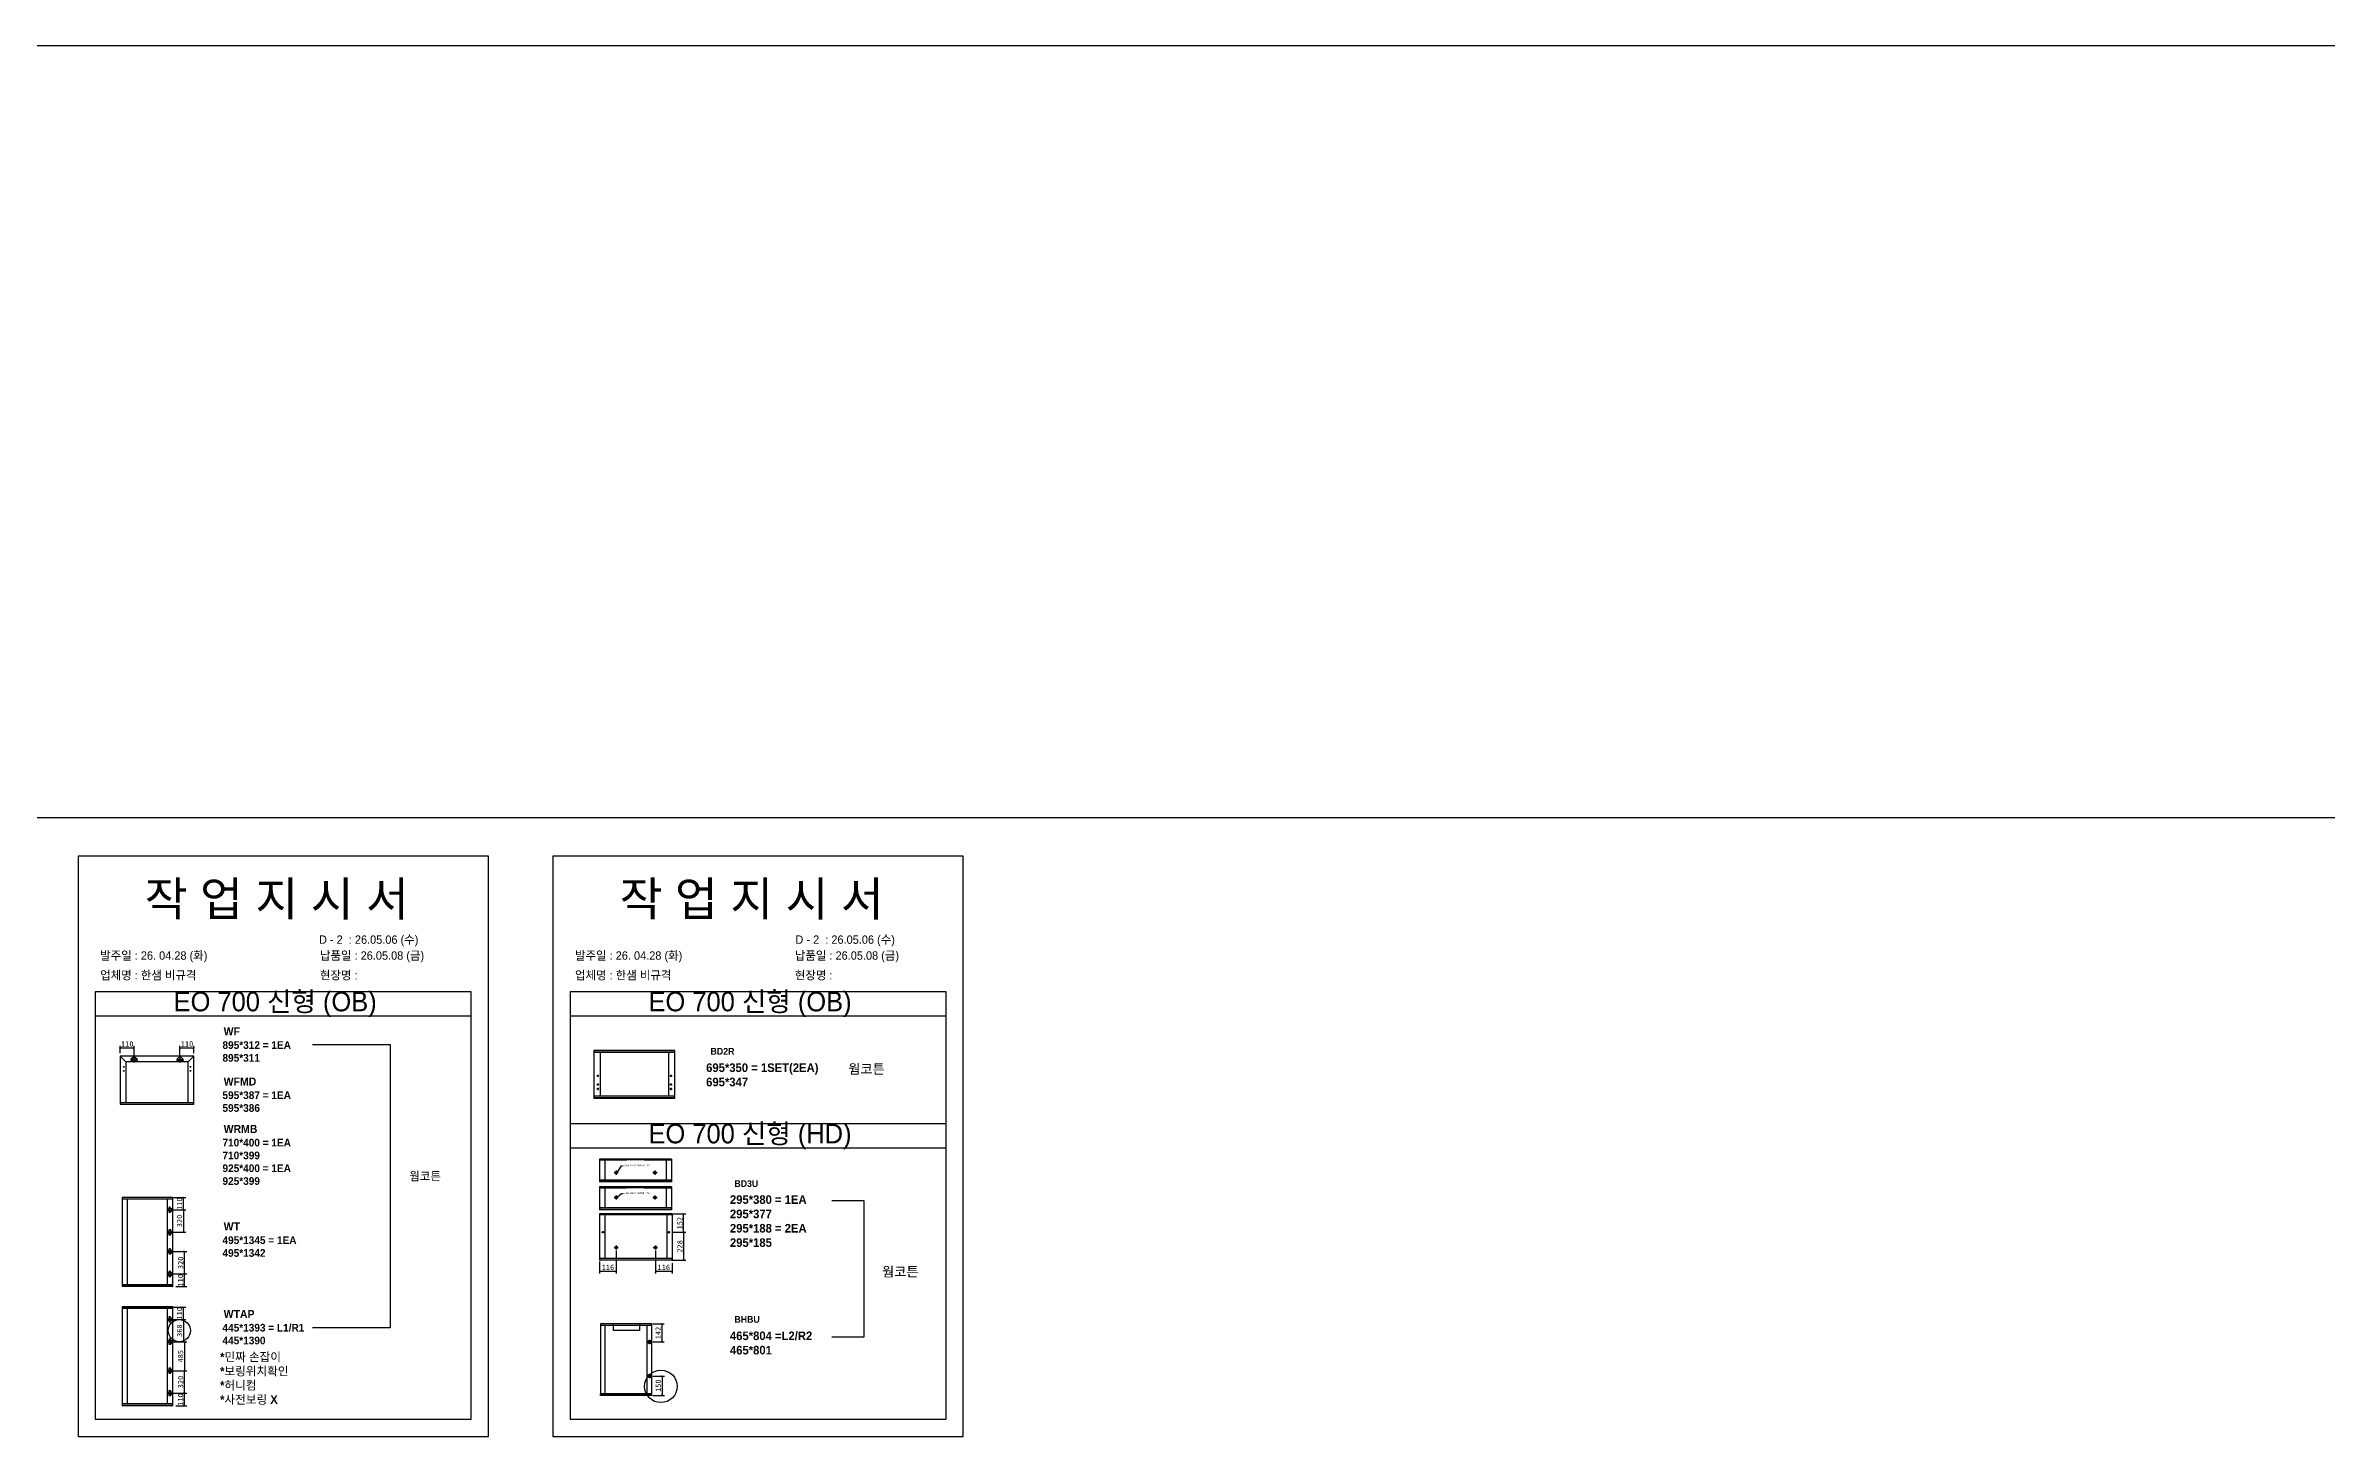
# Model space of a CAD drawing. Header units: millimetres. Extents: x -44117 to 256353, y -2095463 to 65325.
# Drawn here: x 115185 to 125876, y -905997 to -899477 of the extents above; entities that cross this region are included whole.
import ezdxf

# ---------------------------------------------------------------- set-up
doc = ezdxf.new("R2010")
doc.units = ezdxf.units.MM
doc.header["$LTSCALE"] = 10
doc.linetypes.add('CENTER', pattern=[50.8, 31.75, -6.35, 6.35, -6.35])
doc.linetypes.add('HIDDEN', pattern=[9.525, 6.35, -3.175])
for name, color, linetype in [('CENTER', 4, 'CENTER'), ('DIM', 4, 'Continuous'), ('HIDDEN', 3, 'HIDDEN'), ('TEXT', 3, 'Continuous')]:
    doc.layers.add(name, color=color, linetype=linetype)
doc.layers.add('Layer1', color=7, linetype='Continuous', lineweight=70)
doc.styles.add('MtX_Gulim', font='')
doc.styles.get('MtX_Gulim').set_extended_font_data('Gulim', bold=True)
doc.dimstyles.new('ISO-25', dxfattribs={"dimtxt": 2.5, "dimasz": 2.5, "dimexe": 1, "dimexo": 1, "dimtad": 1, "dimtxsty": 'Standard', "dimblk": 'ARCHTICK', "dimcen": 2.5, "dimadec": 0, "dimazin": 0, "dimtfac": 1, "dimtmove": 0, "dimatfit": 3, "dimfxl": 0, "dimarcsym": 0})
doc.dimstyles.get("Standard").update_dxf_attribs({"dimtxt": 0.18, "dimasz": 0.18, "dimexe": 0.18, "dimexo": 0.0625, "dimgap": 0.09, "dimtad": 0, "dimtih": 1, "dimtoh": 1, "dimdec": 4, "dimzin": 0, "dimdsep": 46, "dimtxsty": 'Standard', "dimcen": 0.09, "dimadec": 0, "dimazin": 0, "dimtfac": 1, "dimtdec": 4, "dimtofl": 0, "dimtmove": 0, "dimatfit": 3, "dimfxl": 0, "dimtolj": 1, "dimtzin": 0, "dimarcsym": 0})

# ---------------------------------------------------------------- blocks, each defined once
blk = doc.blocks.new('_ArchTick')
at = {"color": 0, "linetype": 'ByBlock', "const_width": 0.15}
blk.add_lwpolyline([(-0.5, -0.5), (0.5, 0.5)], dxfattribs=at)
blk = doc.blocks.new('*D5989')
at = {"color": 0, "lineweight": -2}
for p, q in [((115535, -904200), (115535, -904166)), ((115535, -904176), (115600, -904176)), ((115600, -904213), (115600, -904166))]:
    blk.add_line(p, q, dxfattribs=at)
at = {"layer": 'Defpoints', "color": 0}
for p in [(115600, -904176), (115535, -904215), (115600, -904228)]:
    blk.add_point(p, dxfattribs=at)
at = {"color": 0, "lineweight": -2, "xscale": 10, "yscale": 10, "zscale": 10, "rotation": 180}
blk.add_blockref('_ArchTick', (115535, -904176), dxfattribs=at)
at = {"color": 0, "lineweight": -2, "xscale": 10, "yscale": 10, "zscale": 10}
blk.add_blockref('_ArchTick', (115600, -904176), dxfattribs=at)
at = {"color": 0, "insert": (115568, -904157), "char_height": 25, "attachment_point": 5}
blk.add_mtext('110', dxfattribs=at)
blk = doc.blocks.new('*D5990')
at = {"color": 0, "lineweight": -2}
for p, q in [((115815, -904213), (115815, -904166)), ((115815, -904176), (115880, -904176)), ((115880, -904200), (115880, -904166))]:
    blk.add_line(p, q, dxfattribs=at)
at = {"layer": 'Defpoints', "color": 0}
for p in [(115880, -904176), (115815, -904228), (115880, -904215)]:
    blk.add_point(p, dxfattribs=at)
at = {"color": 0, "lineweight": -2, "xscale": 10, "yscale": 10, "zscale": 10, "rotation": 180}
blk.add_blockref('_ArchTick', (115815, -904176), dxfattribs=at)
at = {"color": 0, "lineweight": -2, "xscale": 10, "yscale": 10, "zscale": 10}
blk.add_blockref('_ArchTick', (115880, -904176), dxfattribs=at)
at = {"color": 0, "insert": (115848, -904157), "char_height": 25, "attachment_point": 5}
blk.add_mtext('110', dxfattribs=at)
blk = doc.blocks.new('*D5991')
at = {"color": 0, "lineweight": -2}
for p, q in [((115784, -904877), (115842, -904877)), ((115784, -904935), (115842, -904935)), ((115832, -904935), (115832, -904877))]:
    blk.add_line(p, q, dxfattribs=at)
at = {"layer": 'Defpoints', "color": 0}
for p in [(115769, -904877), (115769, -904935), (115832, -904877)]:
    blk.add_point(p, dxfattribs=at)
at = {"color": 0, "lineweight": -2, "xscale": 10, "yscale": 10, "zscale": 10}
for p, rotation in [((115832, -904877), 90), ((115832, -904935), 270)]:
    blk.add_blockref('_ArchTick', p, dxfattribs=dict(at, rotation=rotation))
at = {"color": 0, "insert": (115813, -904906), "char_height": 25, "attachment_point": 5, "rotation": 90}
blk.add_mtext('110', dxfattribs=at)
blk = doc.blocks.new('*D5992')
at = {"color": 0, "lineweight": -2}
for p, q in [((115784, -905235), (115847, -905235)), ((115837, -905294), (115837, -905235)), ((115796, -905294), (115847, -905294))]:
    blk.add_line(p, q, dxfattribs=at)
at = {"layer": 'Defpoints', "color": 0}
for p in [(115769, -905235), (115837, -905235), (115781, -905294)]:
    blk.add_point(p, dxfattribs=at)
at = {"color": 0, "lineweight": -2, "xscale": 10, "yscale": 10, "zscale": 10}
for p, rotation in [((115837, -905235), 90), ((115837, -905294), 270)]:
    blk.add_blockref('_ArchTick', p, dxfattribs=dict(at, rotation=rotation))
at = {"color": 0, "insert": (115818, -905265), "char_height": 25, "attachment_point": 5, "rotation": 90}
blk.add_mtext('110', dxfattribs=at)
blk = doc.blocks.new('*D5993')
at = {"color": 0, "lineweight": -2}
for p, q in [((115784, -905130), (115847, -905130)), ((115837, -905235), (115837, -905130)), ((115784, -905235), (115847, -905235))]:
    blk.add_line(p, q, dxfattribs=at)
at = {"layer": 'Defpoints', "color": 0}
for p in [(115769, -905130), (115837, -905130), (115769, -905235)]:
    blk.add_point(p, dxfattribs=at)
at = {"color": 0, "lineweight": -2, "xscale": 10, "yscale": 10, "zscale": 10}
for p, rotation in [((115837, -905130), 90), ((115837, -905235), 270)]:
    blk.add_blockref('_ArchTick', p, dxfattribs=dict(at, rotation=rotation))
at = {"color": 0, "insert": (115818, -905183), "char_height": 25, "attachment_point": 5, "rotation": 90}
blk.add_mtext('320', dxfattribs=at)
blk = doc.blocks.new('*D5994')
at = {"color": 0, "lineweight": -2}
for p, q in [((115784, -904935), (115842, -904935)), ((115832, -904935), (115832, -905040)), ((115784, -905040), (115842, -905040))]:
    blk.add_line(p, q, dxfattribs=at)
at = {"layer": 'Defpoints', "color": 0}
for p in [(115769, -904935), (115769, -905040), (115832, -905040)]:
    blk.add_point(p, dxfattribs=at)
at = {"color": 0, "lineweight": -2, "xscale": 10, "yscale": 10, "zscale": 10}
for p, rotation in [((115832, -904935), 90), ((115832, -905040), 270)]:
    blk.add_blockref('_ArchTick', p, dxfattribs=dict(at, rotation=rotation))
at = {"color": 0, "insert": (115813, -904987), "char_height": 25, "attachment_point": 5, "rotation": 90}
blk.add_mtext('320', dxfattribs=at)
blk = doc.blocks.new('*D5995')
at = {"color": 0, "lineweight": -2}
for p, q in [((115784, -905391), (115842, -905391)), ((115784, -905449), (115842, -905449)), ((115832, -905449), (115832, -905391))]:
    blk.add_line(p, q, dxfattribs=at)
at = {"layer": 'Defpoints', "color": 0}
for p in [(115769, -905391), (115769, -905449), (115832, -905391)]:
    blk.add_point(p, dxfattribs=at)
at = {"color": 0, "lineweight": -2, "xscale": 10, "yscale": 10, "zscale": 10}
for p, rotation in [((115832, -905391), 90), ((115832, -905449), 270)]:
    blk.add_blockref('_ArchTick', p, dxfattribs=dict(at, rotation=rotation))
at = {"color": 0, "insert": (115813, -905420), "char_height": 25, "attachment_point": 5, "rotation": 90}
blk.add_mtext('110', dxfattribs=at)
blk = doc.blocks.new('*D5996')
at = {"color": 0, "lineweight": -2}
for p, q in [((115784, -905794), (115847, -905794)), ((115837, -905853), (115837, -905794)), ((115796, -905853), (115847, -905853))]:
    blk.add_line(p, q, dxfattribs=at)
at = {"layer": 'Defpoints', "color": 0}
for p in [(115769, -905794), (115837, -905794), (115781, -905853)]:
    blk.add_point(p, dxfattribs=at)
at = {"color": 0, "lineweight": -2, "xscale": 10, "yscale": 10, "zscale": 10}
for p, rotation in [((115837, -905794), 90), ((115837, -905853), 270)]:
    blk.add_blockref('_ArchTick', p, dxfattribs=dict(at, rotation=rotation))
at = {"color": 0, "insert": (115818, -905824), "char_height": 25, "attachment_point": 5, "rotation": 90}
blk.add_mtext('110', dxfattribs=at)
blk = doc.blocks.new('*D5997')
at = {"color": 0, "lineweight": -2}
for p, q in [((115784, -905689), (115847, -905689)), ((115837, -905794), (115837, -905689)), ((115784, -905794), (115847, -905794))]:
    blk.add_line(p, q, dxfattribs=at)
at = {"layer": 'Defpoints', "color": 0}
for p in [(115769, -905689), (115837, -905689), (115769, -905794)]:
    blk.add_point(p, dxfattribs=at)
at = {"color": 0, "lineweight": -2, "xscale": 10, "yscale": 10, "zscale": 10}
for p, rotation in [((115837, -905689), 90), ((115837, -905794), 270)]:
    blk.add_blockref('_ArchTick', p, dxfattribs=dict(at, rotation=rotation))
at = {"color": 0, "insert": (115818, -905742), "char_height": 25, "attachment_point": 5, "rotation": 90}
blk.add_mtext('320', dxfattribs=at)
blk = doc.blocks.new('*D5998')
at = {"color": 0, "lineweight": -2}
for p, q in [((115784, -905449), (115842, -905449)), ((115832, -905449), (115832, -905554)), ((115784, -905554), (115842, -905554))]:
    blk.add_line(p, q, dxfattribs=at)
at = {"layer": 'Defpoints', "color": 0}
for p in [(115769, -905449), (115769, -905554), (115832, -905554)]:
    blk.add_point(p, dxfattribs=at)
at = {"color": 0, "lineweight": -2, "xscale": 10, "yscale": 10, "zscale": 10}
for p, rotation in [((115832, -905449), 90), ((115832, -905554), 270)]:
    blk.add_blockref('_ArchTick', p, dxfattribs=dict(at, rotation=rotation))
at = {"color": 0, "insert": (115813, -905501), "char_height": 25, "attachment_point": 5, "rotation": 90}
blk.add_mtext('368', dxfattribs=at)
blk = doc.blocks.new('*D6000')
at = {"color": 0, "lineweight": -2}
for p, q in [((115784, -905554), (115847, -905554)), ((115837, -905554), (115837, -905689)), ((115784, -905689), (115847, -905689))]:
    blk.add_line(p, q, dxfattribs=at)
at = {"layer": 'Defpoints', "color": 0}
for p in [(115769, -905554), (115769, -905689), (115837, -905689)]:
    blk.add_point(p, dxfattribs=at)
at = {"color": 0, "lineweight": -2, "xscale": 10, "yscale": 10, "zscale": 10}
for p, rotation in [((115837, -905554), 90), ((115837, -905689), 270)]:
    blk.add_blockref('_ArchTick', p, dxfattribs=dict(at, rotation=rotation))
at = {"color": 0, "insert": (115818, -905621), "char_height": 25, "attachment_point": 5, "rotation": 90}
blk.add_mtext('485', dxfattribs=at)
blk = doc.blocks.new('28-B')
blk.add_circle((0, 0), 10)
at = {"layer": 'CENTER'}
for p, q in [((-17, 0), (17, 0)), ((0, 17), (0, -17))]:
    blk.add_line(p, q, dxfattribs=at)
blk = doc.blocks.new('*D6001')
at = {"color": 0, "lineweight": -2}
for p, q in [((117860, -905126), (117860, -905233)), ((117781, -905177), (117781, -905233)), ((117781, -905223), (117860, -905223))]:
    blk.add_line(p, q, dxfattribs=at)
at = {"layer": 'Defpoints', "color": 0}
for p in [(117860, -905111), (117781, -905162), (117860, -905223)]:
    blk.add_point(p, dxfattribs=at)
at = {"color": 0, "lineweight": -2, "xscale": 10, "yscale": 10, "zscale": 10, "rotation": 180}
blk.add_blockref('_ArchTick', (117781, -905223), dxfattribs=at)
at = {"color": 0, "lineweight": -2, "xscale": 10, "yscale": 10, "zscale": 10}
blk.add_blockref('_ArchTick', (117860, -905223), dxfattribs=at)
at = {"color": 0, "insert": (117821, -905204), "char_height": 25, "attachment_point": 5}
blk.add_mtext('116', dxfattribs=at)
blk = doc.blocks.new('*D6002')
at = {"color": 0, "lineweight": -2}
for p, q in [((118044, -905126), (118044, -905233)), ((118044, -905223), (118122, -905223)), ((118122, -905185), (118122, -905233))]:
    blk.add_line(p, q, dxfattribs=at)
at = {"layer": 'Defpoints', "color": 0}
for p in [(118044, -905111), (118122, -905170), (118122, -905223)]:
    blk.add_point(p, dxfattribs=at)
at = {"color": 0, "lineweight": -2, "xscale": 10, "yscale": 10, "zscale": 10, "rotation": 180}
blk.add_blockref('_ArchTick', (118044, -905223), dxfattribs=at)
at = {"color": 0, "lineweight": -2, "xscale": 10, "yscale": 10, "zscale": 10}
blk.add_blockref('_ArchTick', (118122, -905223), dxfattribs=at)
at = {"color": 0, "insert": (118083, -905204), "char_height": 25, "attachment_point": 5}
blk.add_mtext('116', dxfattribs=at)
blk = doc.blocks.new('*D6003')
at = {"color": 0, "lineweight": -2}
for p, q in [((118121, -905040), (118186, -905040)), ((118176, -905040), (118176, -905171)), ((118121, -905171), (118186, -905171))]:
    blk.add_line(p, q, dxfattribs=at)
at = {"layer": 'Defpoints', "color": 0}
for p in [(118106, -905040), (118106, -905171), (118176, -905171)]:
    blk.add_point(p, dxfattribs=at)
at = {"color": 0, "lineweight": -2, "xscale": 10, "yscale": 10, "zscale": 10}
for p, rotation in [((118176, -905040), 90), ((118176, -905171), 270)]:
    blk.add_blockref('_ArchTick', p, dxfattribs=dict(at, rotation=rotation))
at = {"color": 0, "insert": (118158, -905106), "char_height": 25, "attachment_point": 5, "rotation": 90}
blk.add_mtext('228', dxfattribs=at)
blk = doc.blocks.new('*D6004')
at = {"color": 0, "lineweight": -2}
for p, q in [((118121, -904953), (118186, -904953)), ((118121, -905040), (118186, -905040)), ((118176, -905040), (118176, -904953))]:
    blk.add_line(p, q, dxfattribs=at)
at = {"layer": 'Defpoints', "color": 0}
for p in [(118106, -904953), (118106, -905040), (118176, -904953)]:
    blk.add_point(p, dxfattribs=at)
at = {"color": 0, "lineweight": -2, "xscale": 10, "yscale": 10, "zscale": 10}
for p, rotation in [((118176, -904953), 90), ((118176, -905040), 270)]:
    blk.add_blockref('_ArchTick', p, dxfattribs=dict(at, rotation=rotation))
at = {"color": 0, "insert": (118158, -904997), "char_height": 25, "attachment_point": 5, "rotation": 90}
blk.add_mtext('152', dxfattribs=at)
blk = doc.blocks.new('*D6005')
at = {"color": 0, "lineweight": -2}
for p, q in [((118032, -905469), (118085, -905469)), ((118075, -905554), (118075, -905469)), ((118032, -905554), (118085, -905554))]:
    blk.add_line(p, q, dxfattribs=at)
at = {"layer": 'Defpoints', "color": 0}
for p in [(118017, -905469), (118075, -905469), (118017, -905554)]:
    blk.add_point(p, dxfattribs=at)
at = {"color": 0, "lineweight": -2, "xscale": 10, "yscale": 10, "zscale": 10}
for p, rotation in [((118075, -905469), 90), ((118075, -905554), 270)]:
    blk.add_blockref('_ArchTick', p, dxfattribs=dict(at, rotation=rotation))
at = {"color": 0, "insert": (118056, -905512), "char_height": 25, "attachment_point": 5, "rotation": 90}
blk.add_mtext('142', dxfattribs=at)
blk = doc.blocks.new('*D6006')
at = {"color": 0, "lineweight": -2}
for p, q in [((118032, -905714), (118086, -905714)), ((118076, -905714), (118076, -905805)), ((118032, -905805), (118086, -905805))]:
    blk.add_line(p, q, dxfattribs=at)
at = {"layer": 'Defpoints', "color": 0}
for p in [(118017, -905714), (118017, -905805), (118076, -905805)]:
    blk.add_point(p, dxfattribs=at)
at = {"color": 0, "lineweight": -2, "xscale": 10, "yscale": 10, "zscale": 10}
for p, rotation in [((118076, -905714), 90), ((118076, -905805), 270)]:
    blk.add_blockref('_ArchTick', p, dxfattribs=dict(at, rotation=rotation))
at = {"color": 0, "insert": (118057, -905759), "char_height": 25, "attachment_point": 5, "rotation": 90}
blk.add_mtext('150', dxfattribs=at)

msp = doc.modelspace()

# ---------------------------------------------------------------- linework, layer by layer
at = {"color": 1}
for p, q in [((104260.77588, -899476.63268), (196529.92274, -899476.63268)), ((104260.77588, -899476.63268), (196529.92274, -899476.63268)), ((104260.77588, -899476.63268), (196529.92274, -899476.63268)), ((104260.77588, -899476.63268), (196529.92274, -899476.63268)), ((104260.77588, -899476.63268), (196529.92274, -899476.63268)), ((104260.77588, -899476.63268), (196529.92274, -899476.63268)), ((104260.77588, -899476.63268), (196529.92274, -899476.63268)), ((104260.77588, -899476.63268), (196529.92274, -899476.63268)), ((104260.77588, -899476.63268), (196529.92274, -899476.63268)), ((104260.77588, -899476.63268), (196529.92274, -899476.63268)), ((106472.62401, -899476.63268), (198741.77087, -899476.63268)), ((106472.62401, -899476.63268), (198741.77087, -899476.63268)), ((106472.62401, -899476.63268), (198741.77087, -899476.63268)), ((106472.62401, -899476.63268), (198741.77087, -899476.63268)), ((106472.62401, -899476.63268), (198741.77087, -899476.63268)), ((106472.62401, -899476.63268), (198741.77087, -899476.63268)), ((106472.62401, -899476.63268), (198741.77087, -899476.63268)), ((106472.62401, -899476.63268), (198741.77087, -899476.63268)), ((106472.62401, -899476.63268), (198741.77087, -899476.63268)), ((106472.62401, -899476.63268), (198741.77087, -899476.63268)), ((104260.77588, -903094.92758), (196529.92274, -903094.92758)), ((104260.77588, -903094.92758), (196529.92274, -903094.92758)), ((104260.77588, -903094.92758), (196529.92274, -903094.92758)), ((104260.77588, -903094.92758), (196529.92274, -903094.92758)), ((104260.77588, -903094.92758), (196529.92274, -903094.92758)), ((104260.77588, -903094.92758), (196529.92274, -903094.92758)), ((104260.77588, -903094.92758), (196529.92274, -903094.92758)), ((104260.77588, -903094.92758), (196529.92274, -903094.92758)), ((104260.77588, -903094.92758), (196529.92274, -903094.92758)), ((104260.77588, -903094.92758), (196529.92274, -903094.92758)), ((106472.62401, -903094.92758), (198741.77087, -903094.92758)), ((106472.62401, -903094.92758), (198741.77087, -903094.92758)), ((106472.62401, -903094.92758), (198741.77087, -903094.92758)), ((106472.62401, -903094.92758), (198741.77087, -903094.92758)), ((106472.62401, -903094.92758), (198741.77087, -903094.92758)), ((106472.62401, -903094.92758), (198741.77087, -903094.92758)), ((106472.62401, -903094.92758), (198741.77087, -903094.92758)), ((106472.62401, -903094.92758), (198741.77087, -903094.92758)), ((106472.62401, -903094.92758), (198741.77087, -903094.92758)), ((106472.62401, -903094.92758), (198741.77087, -903094.92758))]:
    msp.add_line(p, q, dxfattribs=at)
for p, q in [((117180.62258, -903912.4858), (115417.69897, -903912.4858)), ((119406.46188, -903912.4858), (117643.53827, -903912.4858)), ((117180.62258, -904026.96136), (115417.69897, -904026.96136)), ((119406.46188, -904026.96136), (117643.53827, -904026.96136)), ((117755.48889, -904188.42625), (117755.48889, -904410.69707)), ((118134.43198, -904188.99944), (117755.48889, -904188.99944)), ((118134.11354, -904188.10781), (117755.80733, -904188.10781)), ((117757.08108, -904188.10781), (117757.08108, -904197.661)), ((118132.83978, -904188.10781), (118132.83978, -904197.661)), ((118134.43198, -904410.69707), (118134.43198, -904188.42625)), ((115534.95374, -904215.23819), (115534.95374, -904439.57852)), ((115561.29449, -904241.57894), (115535.04043, -904215.02892)), ((115879.83958, -904214.94223), (115535.24971, -904214.94223)), ((115548.27211, -904264.6641), (115554.19138, -904264.6641)), ((115548.27211, -904283.60576), (115554.19138, -904283.60576)), ((115551.23174, -904261.70446), (115551.23174, -904267.62373)), ((115551.23174, -904280.64612), (115551.23174, -904286.56539)), ((115561.29449, -904241.57894), (115561.29449, -904431.58751)), ((115853.79479, -904241.57894), (115561.29449, -904241.57894)), ((115615.91318, -904227.96462), (115583.62634, -904227.96462)), ((115588.81911, -904233.88389), (115584.08369, -904233.88389)), ((115586.4514, -904231.51619), (115586.4514, -904236.2516)), ((115599.76975, -904244.10804), (115599.76975, -904211.82121)), ((115615.45582, -904233.88389), (115610.7204, -904233.88389)), ((115613.08811, -904231.51619), (115613.08811, -904236.2516)), ((115799.17612, -904227.96462), (115831.46295, -904227.96462)), ((115804.36889, -904233.88389), (115799.63348, -904233.88389)), ((115802.00119, -904231.51619), (115802.00119, -904236.2516)), ((115815.31954, -904244.10804), (115815.31954, -904211.82121)), ((115831.00561, -904233.88389), (115826.27019, -904233.88389)), ((115828.6379, -904231.51619), (115828.6379, -904236.2516)), ((115853.79479, -904241.57894), (115880.04886, -904215.02892)), ((115853.79479, -904430.99558), (115853.79479, -904241.57894)), ((115866.81719, -904264.6641), (115860.89792, -904264.6641)), ((115866.81719, -904283.60576), (115860.89792, -904283.60576)), ((115863.85756, -904261.70446), (115863.85756, -904267.62373)), ((115863.85756, -904280.64612), (115863.85756, -904286.56539)), ((115880.13554, -904439.57852), (115880.13554, -904215.23819)), ((118134.43198, -904197.661), (117755.48889, -904197.661)), ((117784.14845, -904197.661), (117784.14845, -904401.46233)), ((118105.77242, -904401.46233), (118105.77242, -904197.661)), ((118134.43198, -904401.46233), (117755.48889, -904401.46233)), ((117757.08108, -904401.46233), (117757.08108, -904411.01551)), ((117778.8942, -904306.56733), (117768.38569, -904306.56733)), ((117778.8942, -904347.3276), (117768.38569, -904347.3276)), ((117778.8942, -904367.70773), (117768.38569, -904367.70773)), ((117773.63994, -904301.31308), (117773.63994, -904311.82158)), ((117773.63994, -904342.07334), (117773.63994, -904352.58185)), ((117773.63994, -904362.45348), (117773.63994, -904372.96198)), ((118111.02667, -904306.56733), (118121.53518, -904306.56733)), ((118111.02667, -904347.3276), (118121.53518, -904347.3276)), ((118111.02667, -904367.70773), (118121.53518, -904367.70773)), ((118116.28093, -904301.31308), (118116.28093, -904311.82158)), ((118116.28093, -904342.07334), (118116.28093, -904352.58185)), ((118116.28093, -904362.45348), (118116.28093, -904372.96198)), ((118132.83978, -904411.01551), (118132.83978, -904401.46233)), ((115534.95374, -904430.99558), (115880.13554, -904430.99558)), ((115534.95374, -904439.04579), (115879.83958, -904439.04579)), ((115535.24971, -904439.87448), (115879.83958, -904439.87448)), ((115536.43356, -904430.99558), (115536.43356, -904439.87448)), ((115878.65572, -904439.87448), (115878.65572, -904430.99558)), ((118134.43198, -904410.12388), (117755.48889, -904410.12388)), ((117755.80733, -904411.01551), (118134.11354, -904411.01551)), ((119406.46188, -904531.61196), (117643.53827, -904531.61196)), ((119406.46188, -904646.08752), (117643.53827, -904646.08752)), ((117781.17592, -904696.74377), (117781.17592, -904803.15139)), ((117781.17592, -904696.74377), (117781.17592, -904700.49905)), ((117781.17592, -904700.49905), (117907.13042, -904700.49905)), ((118118.31437, -904696.45926), (117781.46042, -904696.45926)), ((117782.59844, -904696.45926), (117781.46042, -904696.45926)), ((117782.59844, -904696.45926), (117782.59844, -904700.49905)), ((117906.64263, -904697.19897), (117782.59844, -904697.19897)), ((117806.78137, -904701.06806), (117806.78137, -904795.46701)), ((117993.78239, -904700.49905), (118119.73689, -904700.49905)), ((118118.31437, -904697.19897), (117994.27018, -904697.19897)), ((118094.13144, -904700.49905), (118094.13144, -904794.898)), ((118118.31437, -904696.45926), (118118.31437, -904700.49905)), ((118118.31437, -904696.45926), (118119.45239, -904696.45926)), ((118119.73689, -904696.74377), (118119.73689, -904700.49905)), ((118119.73689, -904700.49905), (118119.73689, -904803.15139)), ((118119.73689, -904794.898), (117781.17592, -904794.898)), ((118119.73689, -904802.63654), (117781.17592, -904802.63654)), ((117781.17592, -904827.34368), (117781.17592, -904933.75131)), ((117781.17592, -904827.34368), (117781.17592, -904831.09897)), ((117781.17592, -904831.09897), (117907.13042, -904831.09897)), ((118119.45239, -904803.43315), (117781.46042, -904803.43315)), ((118118.31437, -904827.05918), (117781.46042, -904827.05918)), ((117782.59844, -904827.05918), (117781.46042, -904827.05918)), ((117782.59844, -904803.43315), (117782.59844, -904794.898)), ((117782.59844, -904827.05918), (117782.59844, -904831.09897)), ((117906.64263, -904827.79889), (117782.59844, -904827.79889)), ((117806.78137, -904831.09897), (117806.78137, -904925.49792)), ((117993.78239, -904831.09897), (118119.73689, -904831.09897)), ((118118.31437, -904827.79889), (117994.27018, -904827.79889)), ((118094.13144, -904831.09897), (118094.13144, -904925.49792)), ((118118.31437, -904794.898), (118118.31437, -904803.43315)), ((118118.31437, -904827.05918), (118118.31437, -904831.09897)), ((118118.31437, -904827.05918), (118119.45239, -904827.05918)), ((118119.73689, -904827.34368), (118119.73689, -904831.09897)), ((118119.73689, -904831.09897), (118119.73689, -904933.75131)), ((115543.93307, -904876.48979), (115543.93307, -905293.69765)), ((115780.92664, -904876.9691), (115543.93307, -904876.9691)), ((115780.92664, -904884.21205), (115543.93307, -904884.21205)), ((115780.66036, -904876.22351), (115544.19936, -904876.22351)), ((115545.2645, -904876.22351), (115545.2645, -904884.21205)), ((115567.63243, -904883.67948), (115567.63243, -905285.9754)), ((115754.68552, -904934.80619), (115783.7347, -904934.80619)), ((115756.961, -905285.9754), (115756.961, -904884.21205)), ((115766.54726, -904922.82336), (115762.2867, -904922.82336)), ((115764.41698, -904920.69308), (115764.41698, -904924.95364)), ((115769.21011, -904949.33078), (115769.21011, -904920.2816)), ((115779.59522, -904884.21205), (115779.59522, -904876.22351)), ((115780.92664, -905293.69765), (115780.92664, -904876.48979)), ((118119.73689, -904925.49792), (117781.17592, -904925.49792)), ((118119.73689, -904933.23645), (117781.17592, -904933.23645)), ((118119.45239, -904934.03307), (117781.46042, -904934.03307)), ((117782.59844, -904934.03307), (117782.59844, -904925.49792)), ((118118.31437, -904925.49792), (118118.31437, -904934.03307)), ((115754.68552, -905039.98873), (115783.7347, -905039.98873)), ((115766.54726, -904946.78901), (115762.2867, -904946.78901)), ((115766.54726, -905028.0059), (115762.2867, -905028.0059)), ((115764.41698, -904944.65873), (115764.41698, -904948.91928)), ((115764.41698, -905025.87562), (115764.41698, -905030.13618)), ((115769.21011, -905025.46414), (115769.21011, -905054.51332)), ((117781.1533, -904953.25547), (117781.1533, -905170.6369)), ((117781.1533, -904953.25547), (117781.1533, -904957.04077)), ((117781.1533, -904957.04077), (117908.11463, -904957.04077)), ((118120.98669, -904952.96869), (117781.44008, -904952.96869)), ((117782.58719, -904952.96869), (117781.44008, -904952.96869)), ((117782.58719, -904952.96869), (117782.58719, -904957.04077)), ((117907.62294, -904953.71432), (117782.58719, -904953.71432)), ((117806.96343, -904957.04077), (117806.96343, -905162.31753)), ((117995.45926, -904957.04077), (118122.42059, -904957.04077)), ((118120.98669, -904953.71432), (117995.95095, -904953.71432)), ((118096.61046, -904957.04077), (118096.61046, -905162.31753)), ((118120.98669, -904952.96869), (118120.98669, -904957.04077)), ((118120.98669, -904952.96869), (118122.13381, -904952.96869)), ((118122.42059, -904953.25547), (118122.42059, -904957.04077)), ((118122.42059, -904957.04077), (118122.42059, -905170.6369)), ((115754.68552, -905130.19873), (115783.7347, -905130.19873)), ((115766.54726, -905051.97154), (115762.2867, -905051.97154)), ((115766.54726, -905118.2159), (115762.2867, -905118.2159)), ((115766.54726, -905142.18154), (115762.2867, -905142.18154)), ((115764.41698, -905049.84126), (115764.41698, -905054.10182)), ((115764.41698, -905116.08562), (115764.41698, -905120.34618)), ((115764.41698, -905140.05126), (115764.41698, -905144.31182)), ((115769.21011, -905115.67414), (115769.21011, -905144.72331)), ((115754.68552, -905235.38126), (115783.7347, -905235.38126)), ((115766.54726, -905223.39842), (115762.2867, -905223.39842)), ((115766.54726, -905247.36407), (115762.2867, -905247.36407)), ((115764.41698, -905221.26814), (115764.41698, -905225.5287)), ((115764.41698, -905245.23379), (115764.41698, -905249.49434)), ((115769.21011, -905220.85667), (115769.21011, -905249.90584)), ((118122.42059, -905162.31753), (117781.1533, -905162.31753)), ((118122.42059, -905170.11793), (117781.1533, -905170.11793)), ((118122.13381, -905170.92091), (117781.44008, -905170.92091)), ((117782.58719, -905170.92091), (117782.58719, -905162.31753)), ((118120.98669, -905162.31753), (118120.98669, -905170.92091)), ((115780.92664, -905285.9754), (115543.93307, -905285.9754)), ((115780.92664, -905293.21835), (115543.93307, -905293.21835)), ((115780.66036, -905293.96395), (115544.19936, -905293.96395)), ((115545.2645, -905293.96395), (115545.2645, -905285.9754)), ((115779.59522, -905285.9754), (115779.59522, -905293.96395)), ((115543.93307, -905390.1932), (115543.93307, -905852.61578)), ((115780.92664, -905390.67252), (115543.93307, -905390.67252)), ((115780.92664, -905397.91547), (115543.93307, -905397.91547)), ((115780.66036, -905389.92692), (115544.19936, -905389.92692)), ((115545.2645, -905389.92692), (115545.2645, -905397.91547)), ((115567.63243, -905397.3829), (115567.63243, -905844.89353)), ((115754.68552, -905448.5096), (115783.7347, -905448.5096)), ((115756.961, -905844.89353), (115756.961, -905397.91547)), ((115766.54726, -905436.52678), (115762.2867, -905436.52678)), ((115766.54726, -905460.49242), (115762.2867, -905460.49242)), ((115764.41698, -905434.3965), (115764.41698, -905438.65706)), ((115764.41698, -905458.36214), (115764.41698, -905462.6227)), ((115769.21011, -905463.03419), (115769.21011, -905433.98501)), ((115779.59522, -905397.91547), (115779.59522, -905389.92692)), ((115780.92664, -905852.61578), (115780.92664, -905390.1932)), ((117785.50688, -905469.42902), (117785.50688, -905804.29386)), ((118026.94462, -905469.86266), (117785.50688, -905469.86266)), ((118026.70371, -905469.18811), (117785.74779, -905469.18811)), ((118025.74007, -905476.41541), (118025.74007, -905469.18811)), ((118026.94462, -905804.29386), (118026.94462, -905469.42902)), ((115754.68552, -905553.69215), (115783.7347, -905553.69215)), ((115766.54726, -905541.70932), (115762.2867, -905541.70932)), ((115766.54726, -905565.67496), (115762.2867, -905565.67496)), ((115764.41698, -905539.57904), (115764.41698, -905543.8396)), ((115764.41698, -905563.54468), (115764.41698, -905567.80524)), ((115769.21011, -905539.16755), (115769.21011, -905568.21673)), ((118026.94462, -905476.41541), (117785.50688, -905476.41541)), ((117806.94787, -905475.93359), (117806.94787, -905797.30748)), ((118005.26273, -905797.30748), (118005.26273, -905476.41541)), ((115754.68552, -905689.11686), (115783.7347, -905689.11686)), ((115766.54726, -905677.13403), (115762.2867, -905677.13403)), ((115764.41698, -905675.00375), (115764.41698, -905679.26431)), ((115769.21011, -905674.59227), (115769.21011, -905703.64144)), ((115754.68552, -905794.29939), (115783.7347, -905794.29939)), ((115766.54726, -905701.09967), (115762.2867, -905701.09967)), ((115766.54726, -905782.31655), (115762.2867, -905782.31655)), ((115764.41698, -905698.96939), (115764.41698, -905703.22995)), ((115764.41698, -905780.18627), (115764.41698, -905784.44683)), ((115769.21011, -905779.7748), (115769.21011, -905808.82397)), ((115780.92664, -905844.89353), (115543.93307, -905844.89353)), ((115780.92664, -905852.13648), (115543.93307, -905852.13648)), ((115780.66036, -905852.88208), (115544.19936, -905852.88208)), ((115545.2645, -905852.88208), (115545.2645, -905844.89353)), ((115766.54726, -905806.2822), (115762.2867, -905806.2822)), ((115764.41698, -905804.15192), (115764.41698, -905808.41247)), ((115779.59522, -905844.89353), (115779.59522, -905852.88208)), ((118026.94462, -905797.30748), (117785.50688, -905797.30748)), ((118026.94462, -905803.86023), (117785.50688, -905803.86023)), ((118026.70371, -905804.53478), (117785.74779, -905804.53478)), ((117786.71143, -905804.53478), (117786.71143, -905797.30748)), ((118025.74007, -905797.30748), (118025.74007, -905804.53478))]:
    msp.add_line(p, q)
at = {"ltscale": 10}
for p, q in [((117906.64263, -904696.45926), (117906.64263, -904699.30431)), ((117908.34966, -904696.45926), (117908.34966, -904701.01134)), ((117992.56315, -904701.01134), (117908.34966, -904701.01134)), ((117992.56315, -904696.45926), (117992.56315, -904701.01134)), ((117994.27018, -904696.45926), (117994.27018, -904699.30431)), ((117906.64263, -904827.05918), (117906.64263, -904829.90423)), ((117908.34966, -904827.05918), (117908.34966, -904831.61126)), ((117992.56315, -904831.61126), (117908.34966, -904831.61126)), ((117992.56315, -904827.05918), (117992.56315, -904831.61126)), ((117994.27018, -904827.05918), (117994.27018, -904829.90423)), ((117907.62294, -904952.96869), (117907.62294, -904955.83648)), ((117909.34362, -904952.96869), (117909.34362, -904957.55716)), ((117994.23027, -904957.55716), (117909.34362, -904957.55716)), ((117994.23027, -904952.96869), (117994.23027, -904957.55716)), ((117995.95095, -904952.96869), (117995.95095, -904955.83648))]:
    msp.add_line(p, q, dxfattribs=at)
for points in [[(115337.56608, -905996.89144), (117260.75547, -905996.89144), (117260.75547, -903276.95216), (115337.56608, -903276.95216)], [(117563.40538, -905996.89144), (119486.59477, -905996.89144), (119486.59477, -903276.95216), (117563.40538, -903276.95216)]]:
    msp.add_lwpolyline(points, close=True)
for points in [[(115417.69897, -903912.4858), (115417.69897, -905916.75855), (117180.62258, -905916.75855), (117180.62258, -903912.4858)], [(117643.53827, -903912.4858), (117643.53827, -905916.75855), (119406.46188, -905916.75855), (119406.46188, -903912.4858)], [(116436.22258, -904159.34975), (116800.35686, -904159.34975), (116800.35686, -905487.46101), (116436.22258, -905487.46101)], [(118870.83064, -904891.05685), (119020.99758, -904891.05685), (119020.99758, -905531.91011), (118870.83064, -905531.91011)], [(117968.78632, -905469.18811), (117968.78632, -905501.09165), (117846.51131, -905501.09165), (117846.51131, -905469.18811)]]:
    msp.add_lwpolyline(points)
for centre, radius in [((115551.23174, -904264.6641), 0.88789), ((115551.23174, -904283.60576), 0.88789), ((115586.4514, -904233.88389), 0.94708), ((115599.76975, -904227.96462), 10.35872), ((115613.08811, -904233.88389), 0.94708), ((115802.00119, -904233.88389), 0.94708), ((115815.31954, -904227.96462), 10.35872), ((115828.6379, -904233.88389), 0.94708), ((115863.85756, -904264.6641), 0.88789), ((115863.85756, -904283.60576), 0.88789), ((117773.63994, -904306.56733), 3.1844), ((117773.63994, -904347.3276), 3.1844), ((117773.63994, -904367.70773), 3.1844), ((118116.28093, -904306.56733), 3.1844), ((118116.28093, -904347.3276), 3.1844), ((118116.28093, -904367.70773), 3.1844), ((115769.21011, -904934.80619), 9.31997), ((115764.41698, -904922.82336), 0.85211), ((115769.21011, -905039.98873), 9.31997), ((115764.41698, -904946.78901), 0.85211), ((115764.41698, -905028.0059), 0.85211), ((115769.21011, -905130.19873), 9.31997), ((115764.41698, -905051.97154), 0.85211), ((115764.41698, -905118.2159), 0.85211), ((115764.41698, -905142.18154), 0.85211), ((115769.21011, -905235.38126), 9.31997), ((115764.41698, -905223.39842), 0.85211), ((115764.41698, -905247.36407), 0.85211), ((115769.21011, -905448.5096), 9.31997), ((115764.41698, -905436.52678), 0.85211), ((115764.41698, -905460.49242), 0.85211), ((115769.21011, -905553.69215), 9.31997), ((115764.41698, -905541.70932), 0.85211), ((115764.41698, -905565.67496), 0.85211), ((115769.21011, -905689.11686), 9.31997), ((115764.41698, -905677.13403), 0.85211), ((115769.21011, -905794.29939), 9.31997), ((115764.41698, -905701.09967), 0.85211), ((115764.41698, -905782.31655), 0.85211), ((115764.41698, -905806.2822), 0.85211)]:
    msp.add_circle(centre, radius)
at = {"color": 1}
for centre, radius in [((115811.75445, -905501.10088), 51.9947), ((118069.23531, -905762.44808), 76.14098)]:
    msp.add_circle(centre, radius, dxfattribs=at)
for centre, radius, start, end in [((117755.80733, -904188.42625), 0.31844, 90, 180), ((118134.11354, -904188.42625), 0.31844, 0, 90), ((115535.24971, -904215.23819), 0.29596, 90, 180), ((115879.83958, -904215.23819), 0.29596, 0, 90), ((115535.24971, -904439.57852), 0.29596, 180, 270), ((115879.83958, -904439.57852), 0.29596, 270, 0), ((117755.80733, -904410.69707), 0.31844, 180, 270), ((118134.11354, -904410.69707), 0.31844, 270, 0), ((117781.46042, -904696.74377), 0.28451, 90, 180), ((118119.45239, -904696.74377), 0.28451, 0, 90), ((117781.46042, -904803.14864), 0.28451, 180, 270), ((117781.46042, -904827.34368), 0.28451, 90, 180), ((118119.45239, -904803.14864), 0.28451, 270, 0), ((118119.45239, -904827.34368), 0.28451, 0, 90), ((115544.19936, -904876.48979), 0.26628, 90, 180), ((115780.66036, -904876.48979), 0.26628, 0, 90), ((117781.46042, -904933.74856), 0.28451, 180, 270), ((118119.45239, -904933.74856), 0.28451, 270, 0), ((117781.44008, -904953.25547), 0.28678, 90, 180), ((118122.13381, -904953.25547), 0.28678, 0, 90), ((117781.44008, -905170.63413), 0.28678, 180, 270), ((118122.13381, -905170.63413), 0.28678, 270, 0), ((115544.19936, -905293.69766), 0.26628, 180, 270), ((115780.66036, -905293.69766), 0.26628, 270, 0), ((115544.19936, -905390.1932), 0.26628, 90, 180), ((115780.66036, -905390.1932), 0.26628, 0, 90), ((118026.70371, -905469.42902), 0.24091, 0, 90), ((115544.19936, -905852.61579), 0.26628, 180, 270), ((115780.66036, -905852.61579), 0.26628, 270, 0), ((117785.74779, -905804.29387), 0.24091, 180, 270), ((118026.70371, -905804.29387), 0.24091, 270, 0)]:
    msp.add_arc(centre, radius, start, end)
at = {"ltscale": 10}
for centre, radius, start, end in [((117908.34966, -904699.30431), 1.70703, 180, 270), ((117992.56315, -904699.30431), 1.70703, 270, 0), ((117908.34966, -904829.90423), 1.70703, 180, 270), ((117992.56315, -904829.90423), 1.70703, 270, 0), ((117909.34362, -904955.83648), 1.72068, 180, 270), ((117994.23027, -904955.83648), 1.72068, 270, 0)]:
    msp.add_arc(centre, radius, start, end, dxfattribs=at)
at = {"layer": 'CENTER'}
for p, q in [((117802.23157, -905040.14958), (117792.76786, -905040.14958)), ((117797.49971, -905035.41772), (117797.49971, -905044.88144)), ((118101.34232, -905040.14958), (118110.80603, -905040.14958)), ((118106.07417, -905035.41772), (118106.07417, -905044.88144))]:
    msp.add_line(p, q, dxfattribs=at)
at = {"layer": 'HIDDEN'}
for centre in [(117797.49971, -905040.14958), (118106.07417, -905040.14958)]:
    msp.add_circle(centre, 2.86779, dxfattribs=at)
at = {"layer": 'Layer1'}
for p, q in [((118016.52514, -905545.46479), (118016.52514, -905563.22281)), ((118016.52514, -905722.52283), (118016.52514, -905704.76481))]:
    msp.add_line(p, q, dxfattribs=at)
for points in [[(118025.40415, -905554.3438), (118007.64613, -905554.3438)], [(118025.40415, -905713.64382), (118007.64613, -905713.64382)]]:
    msp.add_lwpolyline(points, close=True, dxfattribs=at)
for centre in [(118016.52514, -905554.3438), (118016.52514, -905713.64382)]:
    msp.add_circle(centre, 5.91934, dxfattribs=at)

# ---------------------------------------------------------------- block references
at = {"layer": 'HIDDEN'}
for p, xscale, yscale, zscale in [((117859.4148, -904760.47289), 0.5690100459775915, 0.5690100459775915, 0.5690100459775915), ((118041.49801, -904760.47289), 0.5690100459775915, 0.5690100459775915, 0.5690100459775915), ((117859.4148, -904876.84756), 0.5690100459775915, 0.5690100459775915, 0.5690100459775915), ((118041.49801, -904876.84756), 0.5690100459775915, 0.5690100459775915, 0.5690100459775915), ((117860.01759, -905111.27083), 0.5735584739392936, 0.5735584739392936, 0.5735584739392936), ((118043.5563, -905111.27083), 0.5735584739392936, 0.5735584739392936, 0.5735584739392936)]:
    msp.add_blockref('28-B', p, dxfattribs=dict(at, xscale=xscale, yscale=yscale, zscale=zscale))

# ---------------------------------------------------------------- texts
at = {"linetype": 'Continuous', "style": 'MtX_Gulim'}
for s, height, p in [('WF', 37.498494, (116019.98086, -904116.97224)), ('BD2R', 31.421769, (118302.05879, -904207.10098)), ('WFMD', 37.498494, (116019.98086, -904351.89758)), ('WRMB', 37.498494, (116019.98086, -904574.29357)), ('웜코튼', 39.271262, (116890.41158, -904796.8201)), ('BD3U', 31.421769, (118413.68128, -904827.572)), ('WT', 37.498494, (116019.98086, -905031.6149)), ('WTAP', 37.498494, (116019.98086, -905441.95117)), ('BHBU', 31.421769, (118413.68128, -905464.1952))]:
    msp.add_text(s, height=height, dxfattribs=at).set_placement(p)
at = {"attachment_point": 1}
for s, width, gutter_width, heights, insert, char_height in [('{\\fGulim|b0|i0|c129|p50;작 업 지 시 서}', 3786.0728481, 14.30944, [-178.40505], (115649.86297, -903396.19278), 160.2657825), ('{\\fGulim|b0|i0|c129|p50;작 업 지 시 서}', 3786.0728481, 14.30944, [-178.40505], (117875.70227, -903396.19278), 160.2657825), ('\\pt11;{\\fGulim|b0|i0|c129|p50;발주일 : 26. 04.28 (화)}', 3786.0728481, 14.30944, [39.49878], (115441.02008, -903722.9365), 39.2651167), ('{\\fGulim|b0|i0|c129|p50;납품일 : 26.05.08 (금)}', 3786.0728481, 14.30944, [40.16974], (116471.27491, -903722.9365), 39.2651167), ('\\pt11;{\\fGulim|b0|i0|c129|p50;발주일 : 26. 04.28 (화)}', 3786.0728481, 14.30944, [39.49878], (117666.85938, -903722.9365), 39.2651167), ('{\\fGulim|b0|i0|c129|p50;납품일 : 26.05.08 (금)}', 3786.0728481, 14.30944, [40.16974], (118697.11421, -903722.9365), 39.2651167), ('{\\fGulim|b0|i0|c129|p50;업체명 : 한샘 비규격}', 3786.0728481, 14.30944, [41.34032], (115441.02008, -903815.26811), 39.2651167), ('{\\fGulim|b0|i0|c129|p50;현장명 :}', 3786.0728481, 14.30944, [45.21037], (116471.27491, -903815.26811), 39.2651167), ('{\\fGulim|b0|i0|c129|p50;업체명 : 한샘 비규격}', 3786.0728481, 14.30944, [41.34032], (117666.85938, -903815.26811), 39.2651167), ('{\\fGulim|b0|i0|c129|p50;현장명 :}', 3786.0728481, 14.30944, [45.21037], (118697.11421, -903815.26811), 39.2651167), ('{\\fGulim|b0|i0|c129|p50;EO 700 신형 (OB)}', 2155.3243433, 8.14604, [-114.80382], (115785.24663, -903912.77357), 91.2356303), ('{\\fGulim|b0|i0|c129|p50;EO 700 신형 (OB)}', 2155.3243433, 8.14604, [-114.80382], (118011.08593, -903912.77357), 91.2356303), ('{\\f굴림|b1|i0|c129|p50;895*312 = 1EA\\P\\C1;895*311}', 10891.9816234, 140.08053, [-97.15109], (116014.31419, -904144.32383), 36.0207087), ('{\\f굴림|b1|i0|c129|p50;695*350 = 1SET(2EA)\\P\\C1;695*347}', 12198.822037, 156.88766, [-113.28997], (118281.23562, -904248.05945), 40.342541), ('{\\f굴림|b1|i0|c129|p50;웜코튼}', 13746.5878503, 176.7933, [-49.06916], (118947.71095, -904251.68821), 45.4611341), ('{\\f굴림|b1|i0|c129|p50;595*387 = 1EA\\P\\C1;595*386}', 10891.9816234, 140.08053, [-97.0558], (116014.31419, -904379.24917), 36.0207087), ('{\\f굴림|b1|i0|c129|p50;710*400 = 1EA\\P\\C1;710*399\\P\\C256;925*400 = 1EA\\P\\C1;925*399}', 10891.9816234, 140.08053, [-217.31541], (116014.31419, -904601.64516), 36.0207087), ('{\\fGulim|b0|i0|c129|p50;EO 700 신형 (HD)}', 2155.3243433, 8.14604, [-114.80382], (118011.08593, -904531.89973), 91.2356303), ('{\\f굴림|b1|i0|c129|p50;295*380 = 1EA\\P\\C1;295*377\\P\\C256;295*188 = 2EA\\P\\C1;295*185}', 12198.822037, 156.88766, [-243.44269], (118392.85811, -904866.41544), 40.342541), ('{\\f굴림|b1|i0|c129|p50;495*1345 = 1EA\\P\\C1;495*1342}', 10891.9816234, 140.08053, [-97.15109], (116014.31419, -905058.96649), 36.0207087), ('{\\f굴림|b1|i0|c129|p50;웜코튼}', 13746.5878503, 176.7933, [-49.06916], (119105.86404, -905202.10348), 45.4611341), ('{\\f굴림|b1|i0|c129|p50;445*1393 = L1/R1\\P\\C1;445*1390}', 10891.9816234, 140.08053, [-100.39105], (116014.31419, -905469.30276), 36.0207087), ('{\\f굴림|b1|i0|c129|p50;465*804 =L2/R2\\P\\C1;465*801}', 12198.822037, 156.88766, [-112.43616], (118392.85811, -905505.15367), 40.342541)]:
    msp.add_mtext_dynamic_manual_height_columns(s, width=width, gutter_width=gutter_width, heights=heights, dxfattribs=dict(at, insert=insert, char_height=char_height))
at = {"color": 1, "attachment_point": 1}
for s, width, gutter_width, heights, insert, char_height in [('{\\fGulim|b0|i0|c129|p50;D - 2  : 26.05.06 (수)}', 3786.0728481, 14.30944, [40.16974], (116466.46528, -903648.26121), 39.2651167), ('{\\fGulim|b0|i0|c129|p50;D - 2  : 26.05.06 (수)}', 3786.0728481, 14.30944, [40.16974], (118699.93406, -903648.26121), 39.2651167), ('{\\f굴림|b1|i0|c129|p50;*민짜 손잡이\\P*보링위치확인\\P*허니컴\\P*사전보링 X}', 12072.7918459, 155.2668, [-249.48312], (116003.22077, -905604.72385), 39.9257485)]:
    msp.add_mtext_dynamic_manual_height_columns(s, width=width, gutter_width=gutter_width, heights=heights, dxfattribs=dict(at, insert=insert, char_height=char_height))
at = {"layer": 'TEXT'}
for p in [(117890.93307, -904730.14421), (117890.93307, -904860.17512)]:
    msp.add_text('ø20X9.5조절케이싱보링(부착)', height=6.8281206, dxfattribs=at).set_placement(p)

# ---------------------------------------------------------------- dimensions: what is measured, and where the dimension line sits
for base, p1, p2, text, picture, middle in [((115599.76976, -904175.65779), (115535.24971, -904215.23819), (115599.76976, -904227.96462), '110', '*D5989', (115567.50973, -904156.90779)), ((115879.83958, -904175.65779), (115815.31954, -904227.96462), (115879.83958, -904215.23819), '110', '*D5990', (115847.57956, -904156.90779)), ((117860.01759, -905222.65932), (117781.1533, -905162.31753), (117860.01759, -905111.27083), '116', '*D6001', (117820.58544, -905203.90932)), ((118122.42059, -905222.65932), (118043.5563, -905111.27083), (118122.42059, -905170.11793), '116', '*D6002', (118082.98845, -905203.90932))]:
    dim = msp.add_linear_dim(base=base, p1=p1, p2=p2, text=text, dimstyle='ISO-25', override={"dimscale": 10, "dimasz": 1, "dimexo": 1.5, "dimtxsty": 'Standard'})
    dim.commit()
    dim.dimension.update_dxf_attribs({"geometry": picture, "text_midpoint": middle})
for base, p1, p2, picture, middle in [((115832.13524, -904876.9691), (115769.21011, -904934.80619), (115769.21011, -904876.9691), '*D5991', (115832.13524, -904905.88765)), ((115832.13524, -905390.67252), (115769.21011, -905448.5096), (115769.21011, -905390.67252), '*D5995', (115832.13524, -905419.59106))]:
    dim = msp.add_linear_dim(base=base, p1=p1, p2=p2, angle=90, text='110', dimstyle='ISO-25', override={"dimscale": 10, "dimasz": 1, "dimexo": 1.5, "dimtxsty": 'Standard'})
    dim.commit()
    dim.dimension.update_dxf_attribs({"geometry": picture, "text_midpoint": middle, "dimtype": 160})
for base, p1, p2, text, picture, middle in [((115832.13524, -905039.98873), (115769.21011, -904934.80619), (115769.21011, -905039.98873), '320', '*D5994', (115813.38524, -904987.39746)), ((118176.26463, -904952.96869), (118106.07417, -905040.14958), (118106.07417, -904952.96869), '152', '*D6004', (118157.51463, -904996.55913)), ((118176.26463, -905170.92091), (118106.07417, -905040.14958), (118106.07417, -905170.92091), '228', '*D6003', (118157.51463, -905105.53525)), ((115836.7067, -905130.19873), (115769.21011, -905235.38125), (115769.21011, -905130.19873), '320', '*D5993', (115817.9567, -905182.78999)), ((115836.7067, -905235.38125), (115780.84865, -905293.88595), (115769.21011, -905235.38125), '110', '*D5992', (115817.9567, -905264.6336)), ((115832.13524, -905553.69215), (115769.21011, -905448.5096), (115769.21011, -905553.69215), '368', '*D5998', (115813.38524, -905501.10088)), ((118074.9145, -905469.18811), (118016.52514, -905554.3438), (118016.52514, -905469.18811), '142', '*D6005', (118056.1645, -905511.76596)), ((115836.7067, -905689.11686), (115769.21011, -905553.69215), (115769.21011, -905689.11686), '485', '*D6000', (115817.9567, -905621.4045)), ((115836.7067, -905689.11686), (115769.21011, -905794.29938), (115769.21011, -905689.11686), '320', '*D5997', (115817.9567, -905741.70812)), ((115836.7067, -905794.29938), (115780.84865, -905852.80408), (115769.21011, -905794.29938), '110', '*D5996', (115817.9567, -905823.55173)), ((118075.84839, -905804.53478), (118016.52514, -905713.64382), (118016.52514, -905804.53478), '150', '*D6006', (118057.09839, -905759.0893))]:
    dim = msp.add_linear_dim(base=base, p1=p1, p2=p2, angle=90, text=text, dimstyle='ISO-25', override={"dimscale": 10, "dimasz": 1, "dimexo": 1.5, "dimtxsty": 'Standard'})
    dim.commit()
    dim.dimension.update_dxf_attribs({"geometry": picture, "text_midpoint": middle})

# ---------------------------------------------------------------- leaders
at = {"layer": 'DIM', "color": 4}
for points in [[(117866.09409, -904757.76354), (117884.93762, -904728.01278), (117889.19209, -904728.01278)], [(117866.09409, -904874.1382), (117884.93762, -904858.04369), (117889.19209, -904858.04369)]]:
    msp.add_leader(points, dimstyle='Standard', override={"dimscale": 5, "dimtxt": 2.4, "dimasz": 3, "dimexe": 1, "dimexo": 2, "dimgap": 0, "dimtih": 0, "dimtoh": 0, "dimzin": 9, "dimcen": 0, "dimclrd": 4, "dimclre": 4, "dimclrt": 3, "dimtfac": 0.083333, "dimtofl": 1, "dimtvp": 0.833333, "dimtzin": 8}, dxfattribs=at)

doc.saveas('drawing.dxf')
